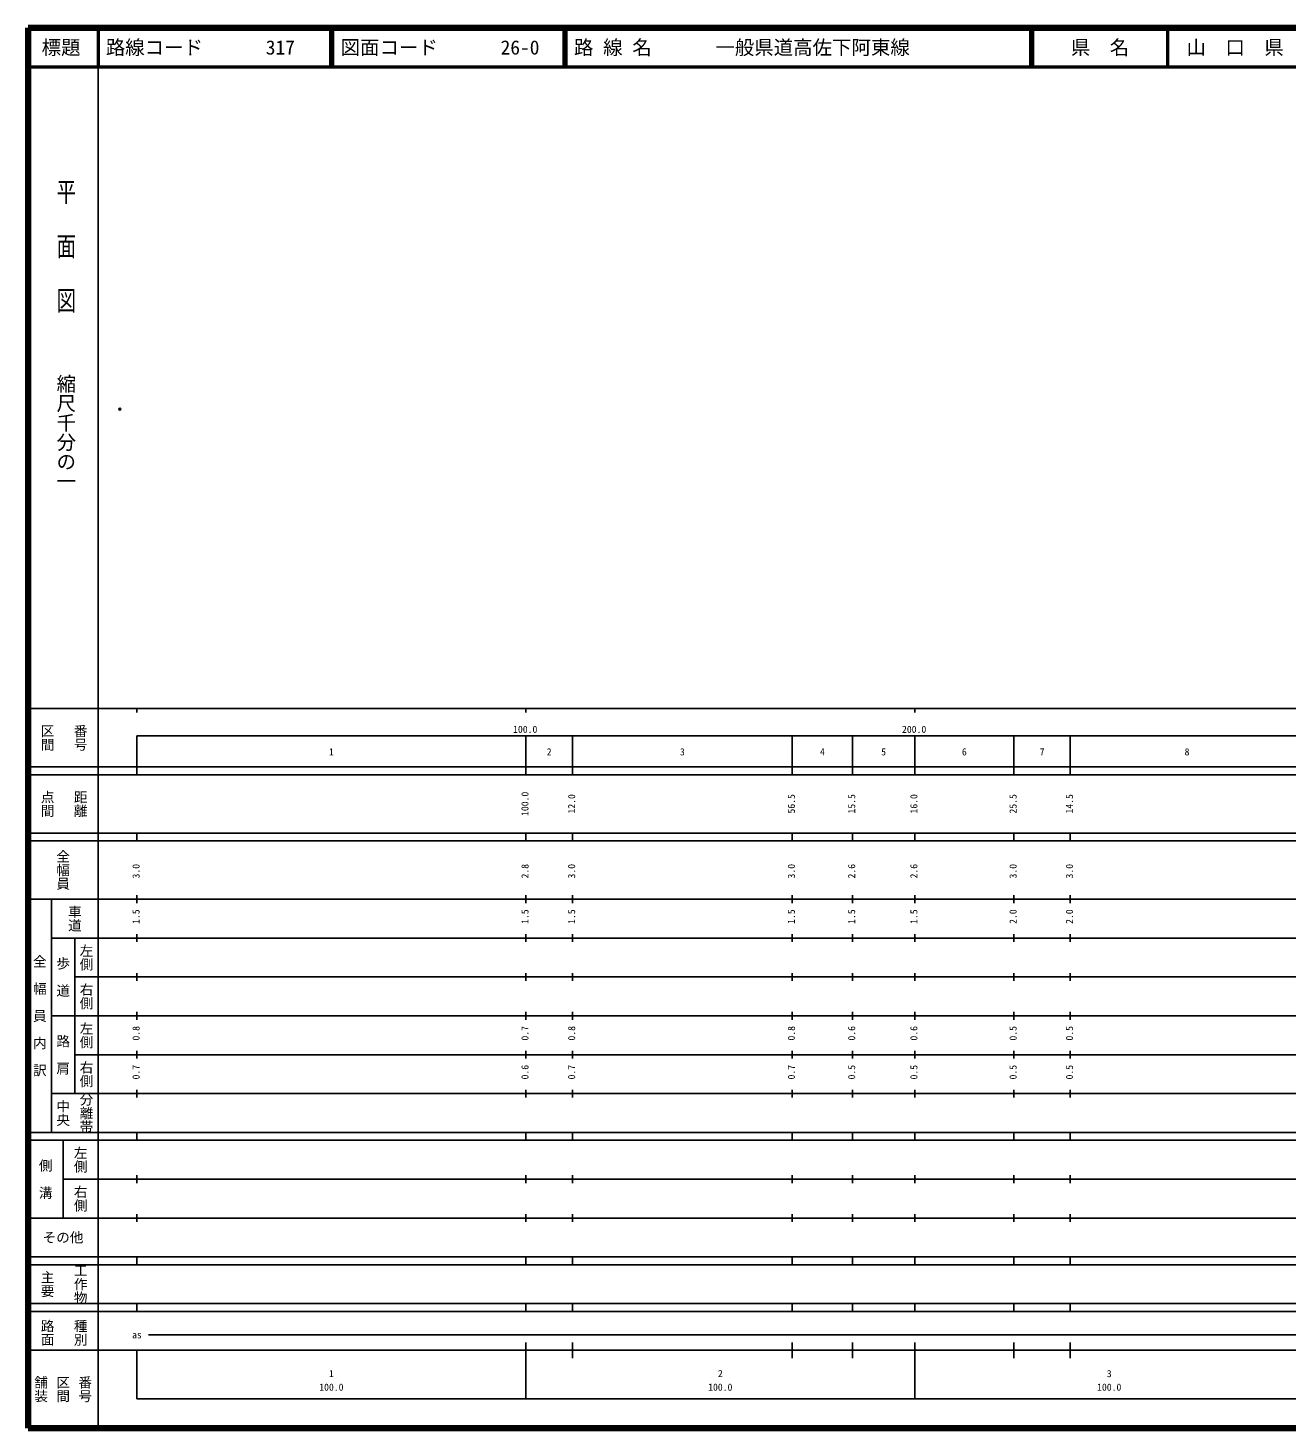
# Model space of a CAD drawing. Units: millimetres on the paper. Extents: x 40 to 680, y 20 to 380.
# Drawn here: x 40 to 363.7, y 20 to 380 of the extents above; entities that cross this region are included whole.
import ezdxf
from ezdxf.enums import TextEntityAlignment as Align

# ---------------------------------------------------------------- set-up
doc = ezdxf.new("R2010")
doc.units = ezdxf.units.MM
doc.header["$PDMODE"] = 32
doc.header["$PDSIZE"] = 0.5
doc.layers.add('M-OTRS', color=6, linetype='Continuous')
doc.layers.add('M-TTL-TXT', color=7, linetype='Continuous')
for name, color, linetype, lineweight in [('M-TTL', 2, 'Continuous', 140), ('M-TTL-BAND', 7, 'Continuous', 25), ('M-TTL-LINE', 7, 'Continuous', 50)]:
    doc.layers.add(name, color=color, linetype=linetype, lineweight=lineweight)
doc.styles.add('@ＭＳ ゴシック', font='')
doc.styles.add('ＭＳ ゴシック', font='')
doc.styles.get('@ＭＳ ゴシック').set_extended_font_data('@MS Gothic')
doc.styles.get('ＭＳ ゴシック').set_extended_font_data('MS Gothic')

msp = doc.modelspace()

# ---------------------------------------------------------------- linework, layer by layer
at = {"layer": 'M-OTRS'}
msp.add_point((63.603, 282.008), dxfattribs=at)
at = {"layer": 'M-TTL'}
for p, q in [((40, 380), (40, 20)), ((680, 380), (40, 380)), ((40, 20), (680, 20))]:
    msp.add_line(p, q, dxfattribs=at)
at = {"layer": 'M-TTL-BAND'}
for p, q in [((58, 370), (58, 20)), ((40, 205), (579, 205)), ((68, 205), (68, 204)), ((168, 205), (168, 204)), ((268, 205), (268, 204)), ((68, 198), (579, 198)), ((68, 198), (68, 188)), ((168, 188), (168, 198)), ((180, 188), (180, 198)), ((236.5, 188), (236.5, 198)), ((252, 188), (252, 198)), ((268, 188), (268, 198)), ((293.5, 188), (293.5, 198)), ((308, 188), (308, 198)), ((40, 190), (579, 190)), ((40, 188), (579, 188)), ((40, 173), (579, 173)), ((68, 171), (68, 173)), ((168, 171), (168, 173)), ((180, 171), (180, 173)), ((236.5, 171), (236.5, 173)), ((252, 171), (252, 173)), ((268, 171), (268, 173)), ((293.5, 171), (293.5, 173)), ((308, 171), (308, 173)), ((40, 171), (579, 171)), ((40, 156), (579, 156)), ((46, 96), (46, 156)), ((68, 155), (68, 157)), ((168, 155), (168, 157)), ((180, 155), (180, 157)), ((236.5, 155), (236.5, 157)), ((252, 155), (252, 157)), ((268, 155), (268, 157)), ((293.5, 155), (293.5, 157)), ((308, 155), (308, 157)), ((46, 146), (579, 146)), ((52, 146), (52, 106)), ((68, 145), (68, 147)), ((168, 145), (168, 147)), ((180, 145), (180, 147)), ((236.5, 145), (236.5, 147)), ((252, 145), (252, 147)), ((268, 145), (268, 147)), ((293.5, 145), (293.5, 147)), ((308, 145), (308, 147)), ((68, 135), (68, 137)), ((168, 135), (168, 137)), ((180, 135), (180, 137)), ((236.5, 135), (236.5, 137)), ((252, 135), (252, 137)), ((268, 135), (268, 137)), ((293.5, 135), (293.5, 137)), ((308, 135), (308, 137)), ((52, 136), (579, 136)), ((46, 126), (579, 126)), ((68, 125), (68, 127)), ((168, 125), (168, 127)), ((180, 125), (180, 127)), ((236.5, 125), (236.5, 127)), ((252, 125), (252, 127)), ((268, 125), (268, 127)), ((293.5, 125), (293.5, 127)), ((308, 125), (308, 127)), ((52, 116), (579, 116)), ((68, 115), (68, 117)), ((168, 115), (168, 117)), ((180, 115), (180, 117)), ((236.5, 115), (236.5, 117)), ((252, 115), (252, 117)), ((268, 115), (268, 117)), ((293.5, 115), (293.5, 117)), ((308, 115), (308, 117)), ((46, 106), (579, 106)), ((68, 105), (68, 107)), ((168, 105), (168, 107)), ((180, 105), (180, 107)), ((236.5, 105), (236.5, 107)), ((252, 105), (252, 107)), ((268, 105), (268, 107)), ((293.5, 105), (293.5, 107)), ((308, 105), (308, 107)), ((40, 96), (579, 96)), ((40, 94), (579, 94)), ((49, 94), (49, 74)), ((68, 94), (68, 96)), ((168, 94), (168, 96)), ((180, 94), (180, 96)), ((236.5, 94), (236.5, 96)), ((252, 94), (252, 96)), ((268, 94), (268, 96)), ((293.5, 94), (293.5, 96)), ((308, 94), (308, 96)), ((49, 84), (579, 84)), ((68, 83), (68, 85)), ((168, 83), (168, 85)), ((180, 83), (180, 85)), ((236.5, 83), (236.5, 85)), ((252, 83), (252, 85)), ((268, 83), (268, 85)), ((293.5, 83), (293.5, 85)), ((308, 83), (308, 85)), ((40, 74), (579, 74)), ((68, 73), (68, 75)), ((168, 73), (168, 75)), ((180, 73), (180, 75)), ((236.5, 73), (236.5, 75)), ((252, 73), (252, 75)), ((268, 73), (268, 75)), ((293.5, 73), (293.5, 75)), ((308, 73), (308, 75)), ((40, 64), (579, 64)), ((40, 62), (579, 62)), ((68, 62), (68, 64)), ((168, 62), (168, 64)), ((180, 62), (180, 64)), ((236.5, 62), (236.5, 64)), ((252, 62), (252, 64)), ((268, 62), (268, 64)), ((293.5, 62), (293.5, 64)), ((308, 62), (308, 64)), ((40, 52), (579, 52)), ((68, 50), (68, 52)), ((168, 50), (168, 52)), ((180, 50), (180, 52)), ((236.5, 50), (236.5, 52)), ((252, 50), (252, 52)), ((268, 50), (268, 52)), ((293.5, 50), (293.5, 52)), ((308, 50), (308, 52)), ((40, 50), (579, 50)), ((71, 44), (565, 44)), ((40, 40), (579, 40)), ((68, 40), (68, 27.5)), ((168, 27.5), (168, 42)), ((180, 38), (180, 42)), ((236.5, 38), (236.5, 42)), ((252, 38), (252, 42)), ((268, 27.5), (268, 42)), ((293.5, 38), (293.5, 42)), ((308, 38), (308, 42)), ((68, 27.5), (579, 27.5))]:
    msp.add_line(p, q, dxfattribs=at)
at = {"layer": 'M-TTL-LINE'}
for p, q in [((58, 380), (58, 370)), ((117.75, 380), (117.75, 370)), ((118.25, 380), (118.25, 370)), ((177.75, 380), (177.75, 370)), ((178.25, 380), (178.25, 370)), ((297.75, 380), (297.75, 370)), ((298.25, 380), (298.25, 370)), ((333, 380), (333, 370)), ((40, 370), (680, 370))]:
    msp.add_line(p, q, dxfattribs=at)

# ---------------------------------------------------------------- texts
at = {"layer": 'M-TTL-BAND', "style": '@ＭＳ ゴシック', "width": 1.4}
msp.add_text('平  面  図', height=3.666, rotation=270, dxfattribs=at).set_placement((49.777, 306.475), align=Align.MIDDLE_RIGHT)
at = {"layer": 'M-TTL-BAND', "style": '@ＭＳ ゴシック'}
msp.add_text('縮尺千分の一', height=3.666, rotation=270, dxfattribs=at).set_placement((49.777, 261.03), align=Align.MIDDLE_RIGHT)
for s, p in [('区間', (45, 197.5)), ('番号', (53.5, 197.5)), ('点間', (45, 180.5)), ('距離', (53.5, 180.5)), ('全幅員', (49, 163.5)), ('車道', (52, 151)), ('左側', (55, 141)), ('全\u3000幅\u3000員\u3000内\u3000訳', (43, 126)), ('歩\u3000道', (49, 136)), ('右側', (55, 131)), ('左側', (55, 121)), ('路\u3000肩', (49, 116)), ('右側', (55, 111)), ('分離帯', (55, 101)), ('中央', (49, 101)), ('左側', (53.5, 89)), ('側\u3000溝', (44.5, 84)), ('右側', (53.5, 79)), ('工作物', (53.5, 57)), ('主要', (45, 57)), ('路面', (45, 44.5)), ('種別', (53.5, 44.5)), ('舗装', (43.333, 30)), ('区間', (49, 30)), ('番号', (54.667, 30))]:
    msp.add_text(s, height=2.566, rotation=270, dxfattribs=at).set_placement(p, align=Align.MIDDLE_CENTER)
at = {"layer": 'M-TTL-BAND', "style": 'ＭＳ ゴシック'}
for s, p in [('100.0', (167.844, 198.195)), ('200.0', (267.844, 198.195)), ('1', (118, 192.405)), ('2', (174, 192.405)), ('3', (208.25, 192.405)), ('4', (244.25, 192.405)), ('5', (260, 192.405)), ('6', (280.75, 192.405)), ('7', (300.75, 192.405)), ('8', (338, 192.405)), ('as', (68, 42.5)), ('1', (118, 32.523)), ('2', (218, 32.523)), ('3', (318, 32.523)), ('100.0', (118, 29.033)), ('100.0', (218, 29.033)), ('100.0', (318, 29.033))]:
    msp.add_text(s, height=1.833, dxfattribs=at).set_placement(p, align=Align.BOTTOM_CENTER)
for s, p in [('100.0', (169.232, 180.5)), ('12.0', (181.232, 180.5)), ('56.5', (237.732, 180.5)), ('15.5', (253.232, 180.5)), ('16.0', (269.232, 180.5)), ('25.5', (294.732, 180.5)), ('14.5', (309.232, 180.5)), ('3.0', (69.232, 163.174)), ('2.8', (169.232, 163.174)), ('3.0', (181.232, 163.174)), ('3.0', (237.732, 163.174)), ('2.6', (253.232, 163.174)), ('2.6', (269.232, 163.174)), ('3.0', (294.732, 163.174)), ('3.0', (309.232, 163.174)), ('1.5', (69.232, 151.5)), ('1.5', (169.232, 151.5)), ('1.5', (181.232, 151.5)), ('1.5', (237.732, 151.5)), ('1.5', (253.232, 151.5)), ('1.5', (269.232, 151.5)), ('2.0', (294.732, 151.5)), ('2.0', (309.232, 151.5)), ('0.8', (69.232, 121.5)), ('0.7', (169.232, 121.5)), ('0.8', (181.232, 121.5)), ('0.8', (237.732, 121.5)), ('0.6', (253.232, 121.5)), ('0.6', (269.232, 121.5)), ('0.5', (294.732, 121.5)), ('0.5', (309.232, 121.5)), ('0.7', (69.232, 111.5)), ('0.6', (169.232, 111.5)), ('0.7', (181.232, 111.5)), ('0.7', (237.732, 111.5)), ('0.5', (253.232, 111.5)), ('0.5', (269.232, 111.5)), ('0.5', (294.732, 111.5)), ('0.5', (309.232, 111.5))]:
    msp.add_text(s, height=1.833, rotation=90, dxfattribs=at).set_placement(p, align=Align.BOTTOM_CENTER)
msp.add_text('その他', height=2.566, dxfattribs=at).set_placement((49, 69), align=Align.MIDDLE_CENTER)
at = {"layer": 'M-TTL-TXT', "style": 'ＭＳ ゴシック'}
for s, p in [('標題', (48.5, 375)), ('県\u3000名', (315.625, 375)), ('山\u3000口\u3000県', (350.375, 375))]:
    msp.add_text(s, height=3.666, dxfattribs=at).set_placement(p, align=Align.MIDDLE_CENTER)
for s, p in [('路線コード', (60, 375)), ('317', (101.142, 375)), ('図面コード', (120.38, 375)), ('26-0', (161.521, 375)), ('路 線 名', (180.38, 375)), ('一般県道高佐下阿東線', (216.734, 375))]:
    msp.add_text(s, height=3.666, dxfattribs=at).set_placement(p, align=Align.MIDDLE_LEFT)

doc.saveas('drawing.dxf')
